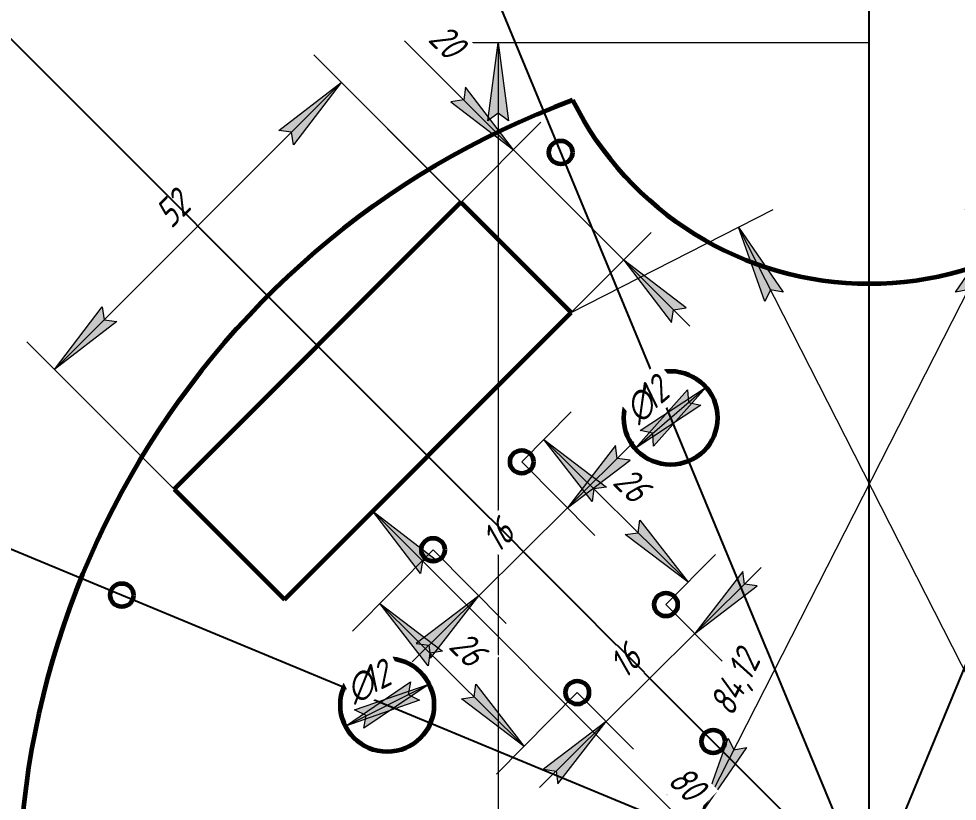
# Model space of a CAD drawing. Header units: millimetres. Extents: x -106 to 621, y -107 to 116.
# Drawn here: x -106 to 14.3, y 15.5 to 115.7 of the extents above; entities that cross this region are included whole.
import ezdxf

# ---------------------------------------------------------------- set-up
doc = ezdxf.new("R2010")
doc.units = ezdxf.units.MM
doc.linetypes.add('K5LT_BASIC', pattern=[0])
doc.linetypes.add('K5LT_THIN', pattern=[0])
doc.styles.add('KDIMTEXTSTYLE', font='GOST_AU.SHX', dxfattribs={"width": 0.96, "oblique": 15, "height": 5})
doc.styles.add('KTEXTSTYLE', font='GOST_AU.SHX', dxfattribs={"width": 0.96, "height": 5})
doc.dimstyles.new('KDIMSTYLE (1.00)', dxfattribs={"dimtxt": 5, "dimasz": 1, "dimexe": 2, "dimexo": 0, "dimgap": 1, "dimtad": 1, "dimtxsty": 'KDIMTEXTSTYLE', "dimsah": 1, "dimcen": 0, "dimdle": 1, "dimadec": 0, "dimazin": 0, "dimtfac": 0.667, "dimtmove": 0, "dimatfit": 3, "dimfxl": 1, "dimtvp": 1, "dimtolj": 1, "dimtzin": 0, "dimarcsym": 0})

# ---------------------------------------------------------------- blocks, each defined once
blk = doc.blocks.new('D0')
for points in [[(-43.25, 102.65), (-44.57, 112.65), (-45.89, 102.65), (-44.57, 103.65)], [(-44.57, 3.15), (-43.25, 13.15), (-44.57, 12.15), (-45.89, 13.15)]]:
    blk.add_hatch(color=7).paths.add_polyline_path(points)
at = {"color": 7, "linetype": 'K5LT_THIN', "lineweight": 18, "true_color": 0xffffff}
for p, q in [((2.97, 112.65), (-49.57, 112.65)), ((-45.89, 102.65), (-44.57, 112.65)), ((-44.57, 112.65), (-43.25, 102.65)), ((-44.57, 112.65), (-44.57, 3.15)), ((-44.57, 103.65), (-45.89, 102.65)), ((-43.25, 102.65), (-44.57, 103.65)), ((-44.57, 3.15), (-45.89, 13.15)), ((-45.89, 13.15), (-44.57, 12.15)), ((-44.57, 12.15), (-43.25, 13.15)), ((-43.25, 13.15), (-44.57, 3.15)), ((2.97, 3.15), (-49.57, 3.15)), ((-44.57, 3.15), (-44.57, -1.85)), ((-44.57, -1.85), (-44.57, -15.74))]:
    blk.add_line(p, q, dxfattribs=at)
blk.add_wipeout([(-45.57, -13.74), (-50.56, -13.74), (-50.56, -4.25), (-45.57, -4.25)])
at = {"color": 7, "insert": (-50.14, -13.74), "char_height": 3.5, "attachment_point": 1, "rotation": 90, "style": 'KTEXTSTYLE'}
blk.add_mtext('\\H3.5;\\W0.965;\\Q15;\\Q15;109,5', dxfattribs=at)
blk = doc.blocks.new('KDIMARROW_01')
blk.add_hatch(color=0).paths.add_polyline_path([(0, 0), (-10, 1.32), (-9, 0), (-10, -1.32)])
at = {"color": 0, "linetype": 'K5LT_THIN', "lineweight": 18}
for p, q in [((-9, 0), (-10, 1.32)), ((-10, 1.32), (0, 0)), ((0, 0), (-10, -1.32)), ((-10, -1.32), (-9, 0)), ((0, 0), (-1, 0))]:
    blk.add_line(p, q, dxfattribs=at)
blk = doc.blocks.new('D4')
for points in [[(60.46, 44.66), (66.6, 52.66), (58.59, 46.52), (60.23, 46.29)], [(10.03, -3.91), (18.03, 2.23), (16.39, 2.45), (16.17, 4.09)]]:
    blk.add_hatch(color=7).paths.add_polyline_path(points)
at = {"color": 7, "linetype": 'K5LT_THIN', "lineweight": 18, "true_color": 0xffffff}
for p, q in [((59.54, 59.72), (70.13, 49.12)), ((58.59, 46.52), (66.6, 52.66)), ((66.6, 52.66), (60.46, 44.66)), ((60.23, 46.29), (58.59, 46.52)), ((60.46, 44.66), (60.23, 46.29)), ((10.03, -3.91), (16.17, 4.09)), ((16.17, 4.09), (16.39, 2.45)), ((2.97, 3.15), (13.56, -7.45)), ((16.39, 2.45), (18.03, 2.23)), ((18.03, 2.23), (10.03, -3.91))]:
    blk.add_line(p, q, dxfattribs=at)
blk.add_wipeout([(25.68, 13.16), (22.15, 16.69), (26.03, 20.57), (29.57, 17.04)])
blk.add_line((66.6, 52.66), (10.03, -3.91), dxfattribs=at)
at = {"color": 7, "insert": (22.45, 16.39), "char_height": 3.5, "attachment_point": 1, "rotation": 45.0009, "style": 'KTEXTSTYLE'}
blk.add_mtext('\\H3.5;\\W0.965;\\Q15;\\Q15;80', dxfattribs=at)
blk = doc.blocks.new('D5')
for points in [[(16.35, 79.51), (19.72, 89.02), (14.01, 80.71), (15.63, 81)], [(-18.47, 14.07), (-12.75, 22.38), (-14.38, 22.09), (-15.1, 23.57)]]:
    blk.add_hatch(color=7).paths.add_polyline_path(points)
at = {"color": 7, "linetype": 'K5LT_THIN', "lineweight": 18, "true_color": 0xffffff}
for p, q in [((41.15, 78.1), (15.26, 91.29)), ((14.01, 80.71), (19.72, 89.02)), ((19.72, 89.02), (16.35, 79.51)), ((15.63, 81), (14.01, 80.71)), ((16.35, 79.51), (15.63, 81)), ((-18.47, 14.07), (-15.1, 23.57)), ((-15.1, 23.57), (-14.38, 22.09)), ((-12.75, 22.38), (-18.47, 14.07)), ((-14.38, 22.09), (-12.75, 22.38)), ((2.97, 3.15), (-22.92, 16.34))]:
    blk.add_line(p, q, dxfattribs=at)
blk.add_wipeout([(-13.66, 25.71), (-18.11, 27.98), (-13.68, 36.67), (-9.23, 34.41)])
blk.add_line((19.72, 89.02), (-18.47, 14.07), dxfattribs=at)
at = {"color": 7, "insert": (-17.73, 27.79), "char_height": 3.5, "attachment_point": 1, "rotation": 63.0051, "style": 'KTEXTSTYLE'}
blk.add_mtext('\\H3.5;\\W0.965;\\Q15;\\Q15;84,12', dxfattribs=at)
blk = doc.blocks.new('D10')
for points in [[(-70.84, 99.58), (-64.7, 107.58), (-72.7, 101.44), (-71.06, 101.22)], [(-101.47, 70.81), (-93.47, 76.95), (-95.1, 77.18), (-95.33, 78.82)]]:
    blk.add_hatch(color=7).paths.add_polyline_path(points)
at = {"color": 7, "linetype": 'K5LT_THIN', "lineweight": 18, "true_color": 0xffffff}
for p, q in [((-49.36, 92.24), (-68.23, 111.12)), ((-72.7, 101.44), (-64.7, 107.58)), ((-64.7, 107.58), (-70.84, 99.58)), ((-71.06, 101.22), (-72.7, 101.44)), ((-70.84, 99.58), (-71.06, 101.22)), ((-101.47, 70.81), (-95.33, 78.82)), ((-95.33, 78.82), (-95.1, 77.18)), ((-95.1, 77.18), (-93.47, 76.95)), ((-93.47, 76.95), (-101.47, 70.81)), ((-86.13, 55.47), (-105, 74.35))]:
    blk.add_line(p, q, dxfattribs=at)
blk.add_wipeout([(-85.71, 87.98), (-89.25, 91.51), (-85.55, 95.21), (-82.02, 91.68)])
blk.add_line((-64.7, 107.58), (-101.47, 70.81), dxfattribs=at)
at = {"color": 7, "insert": (-88.95, 91.22), "char_height": 3.5, "attachment_point": 1, "rotation": 45.0016, "style": 'KTEXTSTYLE'}
blk.add_mtext('\\H3.5;\\W0.965;\\Q15;\\Q15;52', dxfattribs=at)
blk = doc.blocks.new('D16')
at = {"color": 7, "linetype": 'K5LT_THIN', "lineweight": 18, "true_color": 0xffffff}
blk.add_line((-61.79, 24.84), (-61.49, 26.46), dxfattribs=at)
blk.add_wipeout([(-62.72, 27.36), (-65, 31.9), (-58.67, 35.09), (-56.38, 30.55)])
for points in [[(-64.17, 25.11), (-54.65, 28.44), (-56.13, 29.16), (-55.83, 30.79)], [(-61.79, 24.84), (-53.45, 30.51), (-62.98, 27.19), (-61.49, 26.46)]]:
    blk.add_hatch(color=7).paths.add_polyline_path(points)
for p, q in [((-64.17, 25.11), (-55.83, 30.79)), ((-64.17, 25.11), (-53.45, 30.51)), ((-62.98, 27.19), (-53.45, 30.51)), ((-53.45, 30.51), (-61.79, 24.84)), ((-55.83, 30.79), (-56.13, 29.16)), ((-56.13, 29.16), (-54.65, 28.44)), ((-54.65, 28.44), (-64.17, 25.11)), ((-61.49, 26.46), (-62.98, 27.19))]:
    blk.add_line(p, q, dxfattribs=at)
at = {"color": 7, "char_height": 3.5, "attachment_point": 1, "rotation": 26.7385, "style": 'KTEXTSTYLE'}
for s, insert in [('\\H3.5;\\W0.965;\\Q15;\\Q15;12', (-62.48, 32.23)), ('\\H3.5;\\W0.965;\\Q15;\\Q15;∅', (-64.63, 31.15))]:
    blk.add_mtext(s, dxfattribs=dict(at, insert=insert))
blk = doc.blocks.new('D17')
blk.add_wipeout([(-26.16, 63.21), (-29.48, 67.06), (-24.11, 71.69), (-20.79, 67.84)])
for points in [[(-27.03, 60.68), (-18.6, 66.22), (-20.21, 66.56), (-20.31, 68.21)], [(-24.66, 60.99), (-17.94, 68.52), (-26.38, 62.99), (-24.76, 62.64)]]:
    blk.add_hatch(color=7).paths.add_polyline_path(points)
at = {"color": 7, "linetype": 'K5LT_THIN', "lineweight": 18, "true_color": 0xffffff}
for p, q in [((-27.03, 60.68), (-17.94, 68.52)), ((-27.03, 60.68), (-20.31, 68.21)), ((-26.38, 62.99), (-17.94, 68.52)), ((-17.94, 68.52), (-24.66, 60.99)), ((-20.31, 68.21), (-20.21, 66.56)), ((-18.6, 66.22), (-27.03, 60.68)), ((-20.21, 66.56), (-18.6, 66.22)), ((-24.76, 62.64), (-26.38, 62.99)), ((-24.66, 60.99), (-24.76, 62.64))]:
    blk.add_line(p, q, dxfattribs=at)
at = {"color": 7, "char_height": 3.5, "attachment_point": 1, "rotation": 40.7505, "style": 'KTEXTSTYLE'}
for s, insert in [('\\H3.5;\\W0.965;\\Q15;\\Q15;12', (-27.11, 68)), ('\\H3.5;\\W0.965;\\Q15;\\Q15;∅', (-28.93, 66.43))]:
    blk.add_mtext(s, dxfattribs=dict(at, insert=insert))
blk = doc.blocks.new('D51')
for points in [[(-42.64, 98.96), (-48.78, 106.97), (-49, 105.33), (-50.64, 105.1)], [(-20.49, 78.68), (-28.49, 84.82), (-22.35, 76.82), (-22.13, 78.46)]]:
    blk.add_hatch(color=7).paths.add_polyline_path(points)
at = {"color": 7, "linetype": 'K5LT_THIN', "lineweight": 18, "true_color": 0xffffff}
for p, q in [((-42.64, 98.96), (-51.12, 107.45)), ((-42.64, 98.96), (-49.71, 106.03)), ((-48.78, 106.97), (-49, 105.33)), ((-42.64, 98.96), (-48.78, 106.97)), ((-49, 105.33), (-50.64, 105.1)), ((-50.64, 105.1), (-42.64, 98.96)), ((-49.35, 92.24), (-39.1, 102.5)), ((-42.64, 98.96), (-28.49, 84.82)), ((-35.21, 78.1), (-24.96, 88.36)), ((-28.49, 84.82), (-22.35, 76.82)), ((-20.49, 78.68), (-28.49, 84.82)), ((-28.49, 84.82), (-20.01, 76.34)), ((-22.35, 76.82), (-22.13, 78.46)), ((-22.13, 78.46), (-20.49, 78.68))]:
    blk.add_line(p, q, dxfattribs=at)
blk.add_wipeout([(-54.46, 112.2), (-50.93, 115.73), (-47.04, 111.85), (-50.58, 108.32)])
blk.add_line((-49.71, 106.03), (-56.58, 112.91), dxfattribs=at)
at = {"color": 7, "insert": (-51.22, 115.43), "char_height": 3.5, "attachment_point": 1, "rotation": 314.9991, "style": 'KTEXTSTYLE'}
blk.add_mtext('\\H3.5;\\W0.965;\\Q15;\\Q15;20', dxfattribs=at)
blk = doc.blocks.new('KDIMARROW_02')
blk.add_hatch(color=0).paths.add_polyline_path([(9, 0), (10, 1.32), (0, 0), (10, -1.32)])
at = {"color": 0, "linetype": 'K5LT_THIN', "lineweight": 18}
for p, q in [((10, 1.32), (0, 0)), ((9, 0), (10, 1.32)), ((0, 0), (-1, 0)), ((0, 0), (10, -1.32)), ((0, 0), (12, 0)), ((10, -1.32), (9, 0))]:
    blk.add_line(p, q, dxfattribs=at)
blk = doc.blocks.new('D52')
for points in [[(-70.84, 99.58), (-64.7, 107.58), (-72.7, 101.44), (-71.06, 101.22)], [(-101.47, 70.82), (-93.46, 76.96), (-95.1, 77.18), (-95.33, 78.82)]]:
    blk.add_hatch(color=7).paths.add_polyline_path(points)
at = {"color": 7, "linetype": 'K5LT_THIN', "lineweight": 18, "true_color": 0xffffff}
for p, q in [((-49.35, 92.24), (-68.23, 111.12)), ((-72.7, 101.44), (-64.7, 107.58)), ((-64.7, 107.58), (-70.84, 99.58)), ((-71.06, 101.22), (-72.7, 101.44)), ((-70.84, 99.58), (-71.06, 101.22)), ((-101.47, 70.82), (-95.33, 78.82)), ((-95.33, 78.82), (-95.1, 77.18)), ((-95.1, 77.18), (-93.46, 76.96)), ((-93.46, 76.96), (-101.47, 70.82)), ((-86.13, 55.47), (-105, 74.35))]:
    blk.add_line(p, q, dxfattribs=at)
blk.add_wipeout([(-85.71, 87.98), (-89.24, 91.52), (-85.55, 95.21), (-82.02, 91.68)])
blk.add_line((-64.7, 107.58), (-101.47, 70.82), dxfattribs=at)
at = {"color": 7, "insert": (-88.95, 91.22), "char_height": 3.5, "attachment_point": 1, "rotation": 44.9991, "style": 'KTEXTSTYLE'}
blk.add_mtext('\\H3.5;\\W0.965;\\Q15;\\Q15;52', dxfattribs=at)
blk = doc.blocks.new('D53')
for points in [[(-52.65, 46.52), (-60.66, 52.66), (-54.52, 44.66), (-54.29, 46.29)], [(-4.09, -3.91), (-10.23, 4.09), (-10.45, 2.45), (-12.09, 2.23)]]:
    blk.add_hatch(color=7).paths.add_polyline_path(points)
at = {"color": 7, "linetype": 'K5LT_THIN', "lineweight": 18, "true_color": 0xffffff}
for p, q in [((-53.6, 59.72), (-64.19, 49.12)), ((-60.66, 52.66), (-52.65, 46.52)), ((-54.52, 44.66), (-60.66, 52.66)), ((-54.29, 46.29), (-54.52, 44.66)), ((-52.65, 46.52), (-54.29, 46.29)), ((-10.45, 2.45), (-10.23, 4.09)), ((-10.23, 4.09), (-4.09, -3.91)), ((-12.09, 2.23), (-10.45, 2.45)), ((2.97, 3.15), (-7.62, -7.45)), ((-4.09, -3.91), (-12.09, 2.23))]:
    blk.add_line(p, q, dxfattribs=at)
blk.add_wipeout([(-23.79, 17.2), (-20.26, 20.74), (-16.37, 16.85), (-19.91, 13.32)])
blk.add_line((-60.66, 52.66), (-4.09, -3.91), dxfattribs=at)
at = {"color": 7, "insert": (-20.55, 20.44), "char_height": 3.5, "attachment_point": 1, "rotation": 314.9991, "style": 'KTEXTSTYLE'}
blk.add_mtext('\\H3.5;\\W0.965;\\Q15;\\Q15;80', dxfattribs=at)
blk = doc.blocks.new('D54')
for points in [[(-8.07, 80.71), (-13.78, 89.02), (-10.41, 79.51), (-9.69, 81)], [(24.4, 14.07), (21.04, 23.57), (20.32, 22.09), (18.69, 22.38)]]:
    blk.add_hatch(color=7).paths.add_polyline_path(points)
at = {"color": 7, "linetype": 'K5LT_THIN', "lineweight": 18, "true_color": 0xffffff}
for p, q in [((-35.21, 78.1), (-9.32, 91.29)), ((-13.78, 89.02), (-8.07, 80.71)), ((-10.41, 79.51), (-13.78, 89.02)), ((-9.69, 81), (-10.41, 79.51)), ((-8.07, 80.71), (-9.69, 81)), ((20.32, 22.09), (21.04, 23.57)), ((21.04, 23.57), (24.4, 14.07)), ((24.4, 14.07), (18.69, 22.38)), ((18.69, 22.38), (20.32, 22.09)), ((2.97, 3.15), (28.86, 16.34))]:
    blk.add_line(p, q, dxfattribs=at)
blk.add_wipeout([(14.98, 34.77), (19.43, 37.03), (23.86, 28.34), (19.41, 26.07)])
blk.add_line((-13.78, 89.02), (24.4, 14.07), dxfattribs=at)
at = {"color": 7, "insert": (19.06, 36.84), "char_height": 3.5, "attachment_point": 1, "rotation": 296.9949, "style": 'KTEXTSTYLE'}
blk.add_mtext('\\H3.5;\\W0.965;\\Q15;\\Q15;84,12', dxfattribs=at)
blk = doc.blocks.new('D55')
for points in [[(-19.4, 36.97), (-11.37, 43.07), (-13.01, 43.3), (-13.22, 44.94)], [(-36.93, 17.72), (-30.76, 25.7), (-38.78, 19.59), (-37.15, 19.36)]]:
    blk.add_hatch(color=7).paths.add_polyline_path(points)
at = {"color": 7, "linetype": 'K5LT_THIN', "lineweight": 18, "true_color": 0xffffff}
for p, q in [((-19.4, 36.97), (-10.88, 45.42)), ((-13.22, 44.94), (-19.4, 36.97)), ((-13.01, 43.3), (-13.22, 44.94)), ((-11.37, 43.07), (-13.01, 43.3)), ((-19.4, 36.97), (-11.37, 43.07)), ((-23.09, 40.69), (-15.88, 33.42)), ((-34.45, 29.42), (-27.23, 22.15)), ((-30.76, 25.7), (-39.28, 17.25)), ((-30.76, 25.7), (-38.78, 19.59)), ((-36.93, 17.72), (-30.76, 25.7)), ((-38.78, 19.59), (-37.15, 19.36)), ((-37.15, 19.36), (-36.93, 17.72))]:
    blk.add_line(p, q, dxfattribs=at)
blk.add_wipeout([(-27.55, 30.29), (-31.07, 33.84), (-27.67, 37.2), (-24.15, 33.66)])
blk.add_line((-19.4, 36.97), (-30.76, 25.7), dxfattribs=at)
at = {"color": 7, "insert": (-30.77, 33.54), "char_height": 3.5, "attachment_point": 1, "rotation": 44.7679, "style": 'KTEXTSTYLE'}
blk.add_mtext('\\H3.5;\\W0.965;\\Q15;\\Q15;16', dxfattribs=at)
blk = doc.blocks.new('D56')
at = {"color": 7, "linetype": 'K5LT_THIN', "lineweight": 18, "true_color": 0xffffff}
for p, q in [((-41.57, 58.97), (-35.22, 65.39)), ((-32.55, 53.87), (-38.73, 61.84)), ((-32.34, 55.51), (-32.55, 53.87)), ((-28.29, 49.65), (-26.65, 49.88)), ((-20.25, 43.55), (-28.29, 49.65)), ((-23.09, 40.69), (-16.73, 47.1))]:
    blk.add_line(p, q, dxfattribs=at)
blk.add_wipeout([(-30.82, 55.42), (-27.31, 58.97), (-23.41, 55.11), (-26.92, 51.55)])
for points in [[(-30.7, 55.74), (-38.73, 61.84), (-32.55, 53.87), (-32.34, 55.51)], [(-20.25, 43.55), (-26.43, 51.52), (-26.65, 49.88), (-28.29, 49.65)]]:
    blk.add_hatch(color=7).paths.add_polyline_path(points)
for p, q in [((-38.73, 61.84), (-30.7, 55.74)), ((-38.73, 61.84), (-20.25, 43.55)), ((-30.7, 55.74), (-32.34, 55.51)), ((-26.65, 49.88), (-26.43, 51.52)), ((-26.43, 51.52), (-20.25, 43.55))]:
    blk.add_line(p, q, dxfattribs=at)
at = {"color": 7, "insert": (-27.6, 58.67), "char_height": 3.5, "attachment_point": 1, "rotation": 315.2989, "style": 'KTEXTSTYLE'}
blk.add_mtext('\\H3.5;\\W0.965;\\Q15;\\Q15;26', dxfattribs=at)
blk = doc.blocks.new('D57')
for points in [[(-35.71, 53.07), (-27.68, 59.18), (-29.32, 59.41), (-29.54, 61.05)], [(-53.24, 33.83), (-47.07, 41.8), (-55.1, 35.7), (-53.46, 35.47)]]:
    blk.add_hatch(color=7).paths.add_polyline_path(points)
at = {"color": 7, "linetype": 'K5LT_THIN', "lineweight": 18, "true_color": 0xffffff}
for p, q in [((-35.71, 53.07), (-27.19, 61.52)), ((-29.54, 61.05), (-35.71, 53.07)), ((-29.32, 59.41), (-29.54, 61.05)), ((-35.71, 53.07), (-27.68, 59.18)), ((-27.68, 59.18), (-29.32, 59.41)), ((-47.07, 41.8), (-55.59, 33.35)), ((-47.07, 41.8), (-55.1, 35.7)), ((-53.24, 33.83), (-47.07, 41.8)), ((-55.1, 35.7), (-53.46, 35.47)), ((-53.46, 35.47), (-53.24, 33.83))]:
    blk.add_line(p, q, dxfattribs=at)
blk.add_wipeout([(-43.86, 46.39), (-47.38, 49.94), (-43.99, 53.31), (-40.47, 49.76)])
for p, q in [((-41.57, 58.97), (-32.19, 49.52)), ((-35.71, 53.07), (-47.07, 41.8)), ((-52.93, 47.71), (-43.55, 38.25))]:
    blk.add_line(p, q, dxfattribs=at)
at = {"color": 7, "insert": (-47.08, 49.64), "char_height": 3.5, "attachment_point": 1, "rotation": 44.7679, "style": 'KTEXTSTYLE'}
blk.add_mtext('\\H3.5;\\W0.965;\\Q15;\\Q15;16', dxfattribs=at)
blk = doc.blocks.new('D58')
at = {"color": 7, "linetype": 'K5LT_THIN', "lineweight": 18, "true_color": 0xffffff}
for p, q in [((-52.93, 47.71), (-63.27, 37.26)), ((-53.57, 32.84), (-59.75, 40.81)), ((-53.35, 34.48), (-53.57, 32.84)), ((-34.45, 29.42), (-44.79, 18.97)), ((-49.3, 28.62), (-47.67, 28.85)), ((-41.27, 22.52), (-49.3, 28.62))]:
    blk.add_line(p, q, dxfattribs=at)
blk.add_wipeout([(-51.84, 34.39), (-48.32, 37.94), (-44.42, 34.08), (-47.94, 30.53)])
for points in [[(-51.71, 34.71), (-59.75, 40.81), (-53.57, 32.84), (-53.35, 34.48)], [(-41.27, 22.52), (-47.45, 30.49), (-47.67, 28.85), (-49.3, 28.62)]]:
    blk.add_hatch(color=7).paths.add_polyline_path(points)
for p, q in [((-59.75, 40.81), (-51.71, 34.71)), ((-59.75, 40.81), (-41.27, 22.52)), ((-51.71, 34.71), (-53.35, 34.48)), ((-47.67, 28.85), (-47.45, 30.49)), ((-47.45, 30.49), (-41.27, 22.52))]:
    blk.add_line(p, q, dxfattribs=at)
at = {"color": 7, "insert": (-48.62, 37.64), "char_height": 3.5, "attachment_point": 1, "rotation": 315.2989, "style": 'KTEXTSTYLE'}
blk.add_mtext('\\H3.5;\\W0.965;\\Q15;\\Q15;26', dxfattribs=at)

msp = doc.modelspace()

# ---------------------------------------------------------------- linework, layer by layer
at = {"color": 143, "linetype": 'K5LT_BASIC', "lineweight": 60, "true_color": 0x33acca}
for centre, radius in [((-52.926, 47.707), 1.5), ((-92.819, 41.9), 1.5), ((-58.812, 27.813), 6)]:
    msp.add_circle(centre, radius, dxfattribs=at)
msp.add_arc((2.97, 3.147), 109, 110.41352, 69.58648, dxfattribs=at)

# ---------------------------------------------------------------- next in the draw order: dimensions: what is measured, and where the dimension line sits
at = {"color": 7, "true_color": 0xffffff}
dim = msp.add_linear_dim(base=(-44.568, 112.647), p1=(2.97, 3.147), p2=(2.97, 112.647), angle=90, dimstyle='KDIMSTYLE (1.00)', override={"dimexo": 0, "dimpost": '\\H3.5;\\W0.965;\\Q15;<>', "dimblk1": 'KDIMARROW_01', "dimblk2": 'KDIMARROW_01', "dimse1": 0, "dimse2": 0, "dimclrt": 7, "dimtol": 1, "dimtp": 0, "dimtm": 0, "dimtdec": 5, "dimtolj": 1}, dxfattribs=at)
dim.commit()
dim.dimension.update_dxf_attribs({"geometry": 'D0', "text_midpoint": (-44.568, -8.796), "dimtype": 160})

# ---------------------------------------------------------------- next in the draw order: linework, layer by layer
at = {"color": 143, "linetype": 'K5LT_BASIC', "lineweight": 60, "true_color": 0x33acca}
for centre in [(-36.573, 98.612), (-41.566, 58.975), (-34.445, 29.418)]:
    msp.add_circle(centre, 1.5, dxfattribs=at)

# ---------------------------------------------------------------- next in the draw order: dimensions: what is measured, and where the dimension line sits
at = {"color": 7, "true_color": 0xffffff}
for base, p1, p2, angle, picture, middle in [((-64.699, 107.584), (-86.126, 55.473), (-49.358, 92.244), 45.00158, 'D10', (-83.083, 89.199)), ((66.595, 52.659), (2.97, 3.147), (59.537, 59.717), 45.00091, 'D4', (28.412, 14.474))]:
    dim = msp.add_linear_dim(base=base, p1=p1, p2=p2, angle=angle, dimstyle='KDIMSTYLE (1.00)', override={"dimexo": 0, "dimpost": '\\H3.5;\\W0.965;\\Q15;<>', "dimblk1": 'KDIMARROW_01', "dimblk2": 'KDIMARROW_01', "dimse1": 0, "dimse2": 0, "dimclrt": 7, "dimtol": 1, "dimtp": 0, "dimtm": 0, "dimtdec": 5, "dimtolj": 1}, dxfattribs=at)
    dim.commit()
    dim.dimension.update_dxf_attribs({"geometry": picture, "text_midpoint": middle, "dimtype": 161})

# ---------------------------------------------------------------- next in the draw order: linework, layer by layer
at = {"color": 143, "linetype": 'K5LT_BASIC', "lineweight": 60, "true_color": 0x33acca}
for p, q in [((-49.355, 92.244), (-86.125, 55.475)), ((-35.213, 78.101), (-49.355, 92.244)), ((-71.983, 41.332), (-35.213, 78.101)), ((-86.125, 55.475), (-71.983, 41.332))]:
    msp.add_line(p, q, dxfattribs=at)

# ---------------------------------------------------------------- next in the draw order: dimensions: what is measured, and where the dimension line sits
at = {"color": 7, "true_color": 0xffffff}
dim = msp.add_linear_dim(base=(19.717, 89.02), p1=(2.97, 3.147), p2=(41.152, 78.101), angle=63.00507, dimstyle='KDIMSTYLE (1.00)', override={"dimexo": 0, "dimpost": '\\H3.5;\\W0.965;\\Q15;<>', "dimblk1": 'KDIMARROW_01', "dimblk2": 'KDIMARROW_01', "dimse1": 0, "dimse2": 0, "dimclrt": 7, "dimtol": 1, "dimtp": 0, "dimtm": 0, "dimtdec": 5, "dimtolj": 1}, dxfattribs=at)
dim.commit()
dim.dimension.update_dxf_attribs({"geometry": 'D5', "text_midpoint": (-10.458, 29.785), "dimtype": 161})

# ---------------------------------------------------------------- next in the draw order: linework, layer by layer
at = {"color": 232, "true_color": 0xc52b79}
for p, direction in [((2.97, 3.147), (0.3826834, -0.9238795)), ((2.97, 3.147), (0.3826834, 0.9238795)), ((2.97, 3.147), (0, 1)), ((1.221, 2.947), (0.9238795, -0.3826834))]:
    msp.add_xline(p, direction, dxfattribs=at)
at = {"color": 143, "linetype": 'K5LT_BASIC', "lineweight": 60, "true_color": 0x33acca}
for centre, radius in [((-22.486, 64.602), 6), ((-23.086, 40.686), 1.5), ((-17.03, 23.147), 1.5)]:
    msp.add_circle(centre, radius, dxfattribs=at)
msp.add_arc((2.97, 124.298), 42.5, 206.54905, 333.45095, dxfattribs=at)

# ---------------------------------------------------------------- next in the draw order: dimensions: what is measured, and where the dimension line sits
at = {"color": 7, "true_color": 0xffffff}
dim = msp.add_linear_dim(base=(-42.635, 98.963), p1=(-35.213, 78.101), p2=(-49.355, 92.244), angle=134.99909, dimstyle='KDIMSTYLE (1.00)', override={"dimexo": 0, "dimpost": '\\H3.5;\\W0.965;\\Q15;<>', "dimblk1": 'KDIMARROW_02', "dimblk2": 'KDIMARROW_02', "dimse1": 0, "dimse2": 0, "dimclrt": 7, "dimtol": 1, "dimtp": 0, "dimtm": 0, "dimtdec": 5, "dimtolj": 1}, dxfattribs=at)
dim.commit()
dim.dimension.update_dxf_attribs({"geometry": 'D51', "text_midpoint": (-53.142, 109.47), "dimtype": 161})
for p1, p2, picture, middle in [((-27.031, 60.685), (-17.94, 68.518), 'D17', (-22.486, 64.602)), ((-64.17, 25.114), (-53.453, 30.513), 'D16', (-58.812, 27.813))]:
    dim = msp.add_diameter_dim_2p(p1=p1, p2=p2, dimstyle='KDIMSTYLE (1.00)', override={"dimpost": '\\H3.5;\\W0.965;\\Q15;<>', "dimblk1": 'KDIMARROW_01', "dimblk2": 'KDIMARROW_01', "dimclrt": 7, "dimtol": 1, "dimtp": 0, "dimtm": 0, "dimtdec": 5, "dimatfit": 2, "dimtolj": 1}, dxfattribs=at)
    dim.commit()
    dim.dimension.update_dxf_attribs({"geometry": picture, "text_midpoint": middle, "dimtype": 163})

# ---------------------------------------------------------------- next in the draw order: dimensions: what is measured, and where the dimension line sits
dim = msp.add_linear_dim(base=(-64.696, 107.585), p1=(-86.125, 55.475), p2=(-49.355, 92.244), angle=44.99909, dimstyle='KDIMSTYLE (1.00)', override={"dimexo": 0, "dimpost": '\\H3.5;\\W0.965;\\Q15;<>', "dimblk1": 'KDIMARROW_01', "dimblk2": 'KDIMARROW_01', "dimse1": 0, "dimse2": 0, "dimclrt": 7, "dimtol": 1, "dimtp": 0, "dimtm": 0, "dimtdec": 5, "dimtolj": 1}, dxfattribs=at)
dim.commit()
dim.dimension.update_dxf_attribs({"geometry": 'D52', "text_midpoint": (-83.081, 89.2), "dimtype": 161})

# ---------------------------------------------------------------- next in the draw order: dimensions: what is measured, and where the dimension line sits
dim = msp.add_linear_dim(base=(-60.656, 52.659), p1=(2.97, 3.147), p2=(-53.598, 59.717), angle=134.99909, dimstyle='KDIMSTYLE (1.00)', override={"dimexo": 0, "dimpost": '\\H3.5;\\W0.965;\\Q15;<>', "dimblk1": 'KDIMARROW_01', "dimblk2": 'KDIMARROW_01', "dimse1": 0, "dimse2": 0, "dimclrt": 7, "dimtol": 1, "dimtp": 0, "dimtm": 0, "dimtdec": 5, "dimtolj": 1}, dxfattribs=at)
dim.commit()
dim.dimension.update_dxf_attribs({"geometry": 'D53', "text_midpoint": (-22.473, 14.474), "dimtype": 161})

# ---------------------------------------------------------------- next in the draw order: dimensions: what is measured, and where the dimension line sits
dim = msp.add_linear_dim(base=(-13.778, 89.02), p1=(2.97, 3.147), p2=(-35.213, 78.101), angle=116.99493, dimstyle='KDIMSTYLE (1.00)', override={"dimexo": 0, "dimpost": '\\H3.5;\\W0.965;\\Q15;<>', "dimblk1": 'KDIMARROW_01', "dimblk2": 'KDIMARROW_01', "dimse1": 0, "dimse2": 0, "dimclrt": 7, "dimtol": 1, "dimtp": 0, "dimtm": 0, "dimtdec": 5, "dimtolj": 1}, dxfattribs=at)
dim.commit()
dim.dimension.update_dxf_attribs({"geometry": 'D54', "text_midpoint": (16.397, 29.785), "dimtype": 161})

# ---------------------------------------------------------------- next in the draw order: dimensions: what is measured, and where the dimension line sits
dim = msp.add_linear_dim(base=(-19.396, 36.966), p1=(-34.445, 29.418), p2=(-23.086, 40.686), angle=44.76792, dimstyle='KDIMSTYLE (1.00)', override={"dimexo": 0, "dimpost": '\\H3.5;\\W0.965;\\Q15;<>', "dimblk1": 'KDIMARROW_02', "dimblk2": 'KDIMARROW_02', "dimse1": 0, "dimse2": 0, "dimclrt": 7, "dimtol": 1, "dimtp": 0, "dimtm": 0, "dimtdec": 5, "dimtolj": 1}, dxfattribs=at)
dim.commit()
dim.dimension.update_dxf_attribs({"geometry": 'D55', "text_midpoint": (-25.076, 31.333), "dimtype": 161})

# ---------------------------------------------------------------- next in the draw order: dimensions: what is measured, and where the dimension line sits
dim = msp.add_linear_dim(base=(-38.732, 61.839), p1=(-23.086, 40.686), p2=(-41.566, 58.975), angle=135.29891, dimstyle='KDIMSTYLE (1.00)', override={"dimexo": 0, "dimpost": '\\H3.5;\\W0.965;\\Q15;<>', "dimblk1": 'KDIMARROW_01', "dimblk2": 'KDIMARROW_01', "dimse1": 0, "dimse2": 0, "dimclrt": 7, "dimtol": 1, "dimtp": 0, "dimtm": 0, "dimtdec": 5, "dimtolj": 1}, dxfattribs=at)
dim.commit()
dim.dimension.update_dxf_attribs({"geometry": 'D56', "text_midpoint": (-29.492, 52.694), "dimtype": 161})

# ---------------------------------------------------------------- next in the draw order: dimensions: what is measured, and where the dimension line sits
dim = msp.add_linear_dim(base=(-35.711, 53.072), p1=(-52.926, 47.707), p2=(-41.566, 58.975), angle=44.76792, dimstyle='KDIMSTYLE (1.00)', override={"dimexo": 0, "dimpost": '\\H3.5;\\W0.965;\\Q15;<>', "dimblk1": 'KDIMARROW_02', "dimblk2": 'KDIMARROW_02', "dimse1": 0, "dimse2": 0, "dimclrt": 7, "dimtol": 1, "dimtp": 0, "dimtm": 0, "dimtdec": 5, "dimtolj": 1}, dxfattribs=at)
dim.commit()
dim.dimension.update_dxf_attribs({"geometry": 'D57', "text_midpoint": (-41.391, 47.438), "dimtype": 161})

# ---------------------------------------------------------------- next in the draw order: dimensions: what is measured, and where the dimension line sits
dim = msp.add_linear_dim(base=(-59.749, 40.812), p1=(-34.445, 29.418), p2=(-52.926, 47.707), angle=135.29891, dimstyle='KDIMSTYLE (1.00)', override={"dimexo": 0, "dimpost": '\\H3.5;\\W0.965;\\Q15;<>', "dimblk1": 'KDIMARROW_01', "dimblk2": 'KDIMARROW_01', "dimse1": 0, "dimse2": 0, "dimclrt": 7, "dimtol": 1, "dimtp": 0, "dimtm": 0, "dimtdec": 5, "dimtolj": 1}, dxfattribs=at)
dim.commit()
dim.dimension.update_dxf_attribs({"geometry": 'D58', "text_midpoint": (-50.509, 31.668), "dimtype": 161})

# ---------------------------------------------------------------- next in the draw order: linework, layer by layer
at = {"color": 232, "true_color": 0xc52b79}
msp.add_xline((2.97, 3.147), (0.707118, -0.7070956), dxfattribs=at)

doc.saveas('drawing.dxf')
